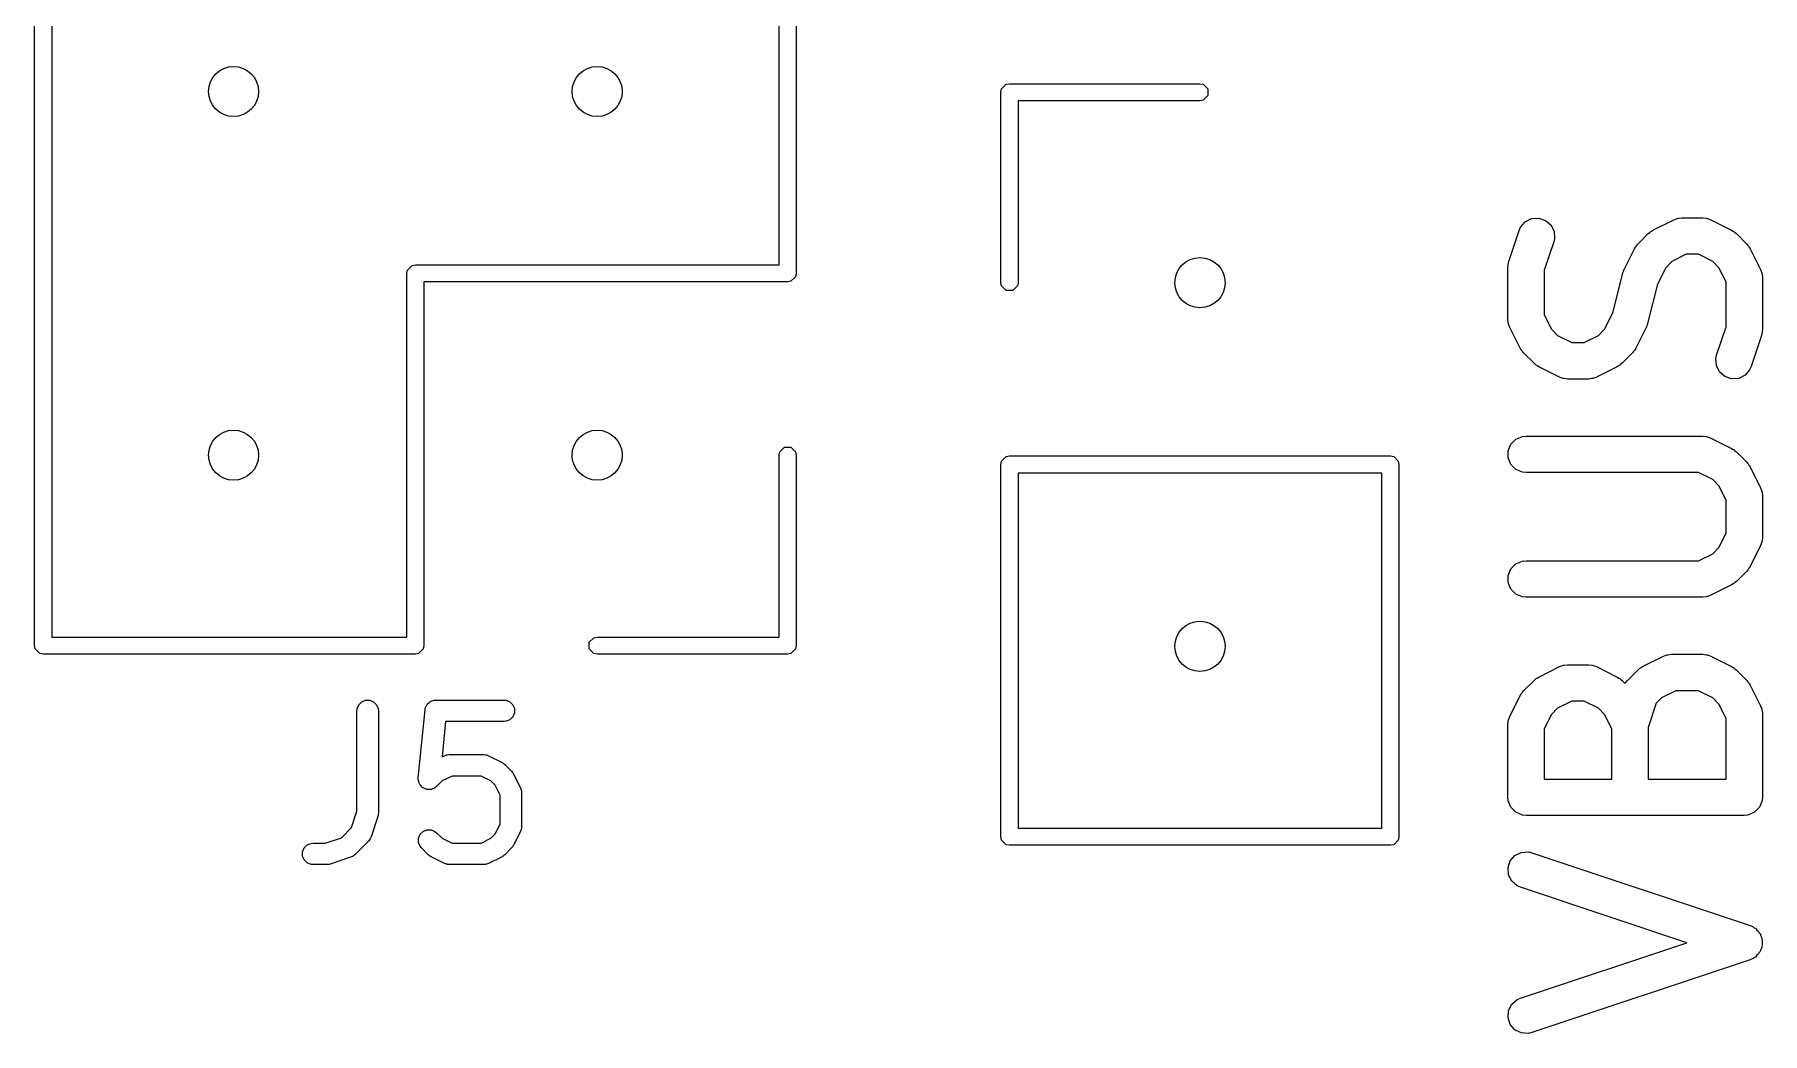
# Model space of a CAD drawing. Extents: x 0.05 to 1.97, y 0.05 to 3.57.
# Drawn here: x 0.7071 to 1.1822, y 2.9823 to 3.257 of the extents above; entities that cross this region are included whole.
import ezdxf

# ---------------------------------------------------------------- set-up
doc = ezdxf.new("R2010")
doc.units = 0
doc.header["$MEASUREMENT"] = 0
doc.layers.add('BLACK', color=7, linetype='CONTINUOUS')

msp = doc.modelspace()

# ---------------------------------------------------------------- linework, layer by layer
at = {"layer": 'BLACK', "linetype": 'CONTINUOUS'}
for p, q in [((0.70709, 3.08898), (0.70709, 3.3937)), ((0.91654, 3.3937), (0.91654, 3.19134)), ((0.71181, 3.39134), (0.71181, 3.09134)), ((0.91181, 3.1937), (0.91181, 3.39134)), ((0.97283, 3.24114), (0.97301, 3.24205)), ((0.97283, 3.18878), (0.97283, 3.24114)), ((0.97301, 3.24205), (0.97429, 3.24332)), ((0.97429, 3.24332), (0.9752, 3.2435)), ((0.9752, 3.2435), (1.02756, 3.2435)), ((1.02756, 3.2435), (1.02846, 3.24332)), ((1.02846, 3.24332), (1.02974, 3.24205)), ((1.02974, 3.24205), (1.02974, 3.24024)), ((1.02756, 3.23878), (0.97756, 3.23878)), ((0.97756, 3.23878), (0.97756, 3.18878)), ((1.02846, 3.23896), (1.02756, 3.23878)), ((1.02974, 3.24024), (1.02846, 3.23896)), ((1.11249, 3.19459), (1.11535, 3.20316)), ((1.11535, 3.20316), (1.11575, 3.20406)), ((1.11575, 3.20406), (1.11703, 3.20553)), ((1.11703, 3.20553), (1.11877, 3.2064)), ((1.11877, 3.2064), (1.12072, 3.20654)), ((1.12072, 3.20654), (1.12257, 3.20592)), ((1.12257, 3.20592), (1.12404, 3.20464)), ((1.12404, 3.20464), (1.12492, 3.2029)), ((1.12492, 3.2029), (1.12505, 3.20095)), ((1.15084, 3.20226), (1.15123, 3.20257)), ((1.15123, 3.20257), (1.15131, 3.20267)), ((1.15131, 3.20267), (1.15146, 3.20277)), ((1.15146, 3.20277), (1.1516, 3.20288)), ((1.1516, 3.20288), (1.15172, 3.20293)), ((1.15172, 3.20293), (1.15214, 3.20319)), ((1.15214, 3.20319), (1.15786, 3.20605)), ((1.15786, 3.20605), (1.15877, 3.2064)), ((1.15877, 3.2064), (1.15895, 3.20641)), ((1.15895, 3.20641), (1.15912, 3.20648)), ((1.15912, 3.20648), (1.16009, 3.20658)), ((1.16009, 3.20658), (1.16581, 3.20658)), ((1.16581, 3.20658), (1.16678, 3.20648)), ((1.16678, 3.20648), (1.16695, 3.20641)), ((1.16695, 3.20641), (1.16713, 3.2064)), ((1.16713, 3.2064), (1.16804, 3.20605)), ((1.16804, 3.20605), (1.17376, 3.20319)), ((1.17376, 3.20319), (1.17418, 3.20293)), ((1.17418, 3.20293), (1.1743, 3.20288)), ((1.1743, 3.20288), (1.17444, 3.20277)), ((1.17444, 3.20277), (1.17459, 3.20267)), ((1.17459, 3.20267), (1.17467, 3.20257)), ((1.17467, 3.20257), (1.17506, 3.20226)), ((1.12484, 3.2), (1.12224, 3.1922)), ((1.12505, 3.20095), (1.12484, 3.2)), ((1.14419, 3.19239), (1.14705, 3.1981)), ((1.14705, 3.1981), (1.14732, 3.19852)), ((1.14732, 3.19852), (1.14737, 3.19864)), ((1.14737, 3.19864), (1.14748, 3.19878)), ((1.14748, 3.19878), (1.14757, 3.19893)), ((1.14757, 3.19893), (1.14767, 3.19902)), ((1.14767, 3.19902), (1.14799, 3.1994)), ((1.14799, 3.1994), (1.15084, 3.20226)), ((1.17506, 3.20226), (1.17792, 3.1994)), ((1.17792, 3.1994), (1.17823, 3.19902)), ((1.17823, 3.19902), (1.17833, 3.19893)), ((1.17833, 3.19893), (1.17842, 3.19878)), ((1.17842, 3.19878), (1.17854, 3.19864)), ((1.17854, 3.19864), (1.17859, 3.19852)), ((1.17859, 3.19852), (1.17885, 3.1981)), ((1.17885, 3.1981), (1.18171, 3.19239)), ((0.80963, 3.19224), (0.81091, 3.19352)), ((0.81091, 3.19352), (0.81181, 3.1937)), ((0.81181, 3.1937), (0.91181, 3.1937)), ((1.11224, 3.19301), (1.11229, 3.1935)), ((1.11228, 3.19363), (1.11232, 3.19381)), ((1.11229, 3.1935), (1.11228, 3.19363)), ((1.11232, 3.19381), (1.11233, 3.19398)), ((1.11233, 3.19398), (1.11238, 3.1941)), ((1.11238, 3.1941), (1.11249, 3.19459)), ((1.15734, 3.19461), (1.15563, 3.1929)), ((1.16127, 3.19658), (1.15734, 3.19461)), ((1.16463, 3.19658), (1.16127, 3.19658)), ((1.16856, 3.19461), (1.16463, 3.19658)), ((1.17027, 3.1929), (1.16856, 3.19461)), ((0.80945, 3.19134), (0.80963, 3.19224)), ((0.80945, 3.09134), (0.80945, 3.19134)), ((0.91417, 3.18898), (0.81417, 3.18898)), ((0.81417, 3.18898), (0.81417, 3.08898)), ((0.91508, 3.18916), (0.91417, 3.18898)), ((0.91636, 3.19043), (0.91508, 3.18916)), ((0.91654, 3.19134), (0.91636, 3.19043)), ((0.97301, 3.18788), (0.97283, 3.18878)), ((0.97756, 3.18878), (0.97738, 3.18788)), ((1.11224, 3.17872), (1.11224, 3.19301)), ((1.12224, 3.1922), (1.12224, 3.1799)), ((1.14109, 3.18047), (1.14382, 3.19136)), ((1.14382, 3.19136), (1.14384, 3.19144)), ((1.14384, 3.19147), (1.144, 3.19188)), ((1.14384, 3.19144), (1.14384, 3.19147)), ((1.144, 3.19188), (1.14414, 3.19229)), ((1.14414, 3.19229), (1.14417, 3.19232)), ((1.14417, 3.19232), (1.14419, 3.19239)), ((1.15338, 3.18841), (1.15066, 3.17751)), ((1.15563, 3.1929), (1.15338, 3.18841)), ((1.17224, 3.18897), (1.17027, 3.1929)), ((1.17224, 3.17668), (1.17224, 3.18897)), ((1.18171, 3.19239), (1.18206, 3.19147)), ((1.18206, 3.19147), (1.18207, 3.19129)), ((1.18207, 3.19129), (1.18214, 3.19113)), ((1.18214, 3.19113), (1.18224, 3.19015)), ((1.18224, 3.19015), (1.18224, 3.17586)), ((0.97429, 3.1866), (0.97301, 3.18788)), ((0.9761, 3.1866), (0.97429, 3.1866)), ((0.97738, 3.18788), (0.9761, 3.1866)), ((1.12224, 3.1799), (1.1242, 3.17597)), ((1.13884, 3.17597), (1.14109, 3.18047)), ((1.11233, 3.17775), (1.11224, 3.17872)), ((1.1124, 3.17758), (1.11233, 3.17775)), ((1.11241, 3.1774), (1.1124, 3.17758)), ((1.11277, 3.17649), (1.11241, 3.1774)), ((1.11562, 3.17077), (1.11277, 3.17649)), ((1.1242, 3.17597), (1.12591, 3.17426)), ((1.12591, 3.17426), (1.12985, 3.17229)), ((1.1332, 3.17229), (1.13713, 3.17426)), ((1.13713, 3.17426), (1.13884, 3.17597)), ((1.15028, 3.17649), (1.14742, 3.17077)), ((1.15031, 3.17656), (1.15028, 3.17649)), ((1.15033, 3.17659), (1.15031, 3.17656)), ((1.15048, 3.177), (1.15033, 3.17659)), ((1.15063, 3.1774), (1.15048, 3.177)), ((1.15066, 3.17751), (1.15063, 3.17744)), ((1.15063, 3.17744), (1.15063, 3.1774)), ((1.16964, 3.16887), (1.17224, 3.17668)), ((1.18198, 3.17428), (1.17912, 3.16571)), ((1.18209, 3.17477), (1.18198, 3.17428)), ((1.18214, 3.17489), (1.18209, 3.17477)), ((1.18216, 3.17507), (1.18214, 3.17489)), ((1.1822, 3.17524), (1.18216, 3.17507)), ((1.18224, 3.17586), (1.18219, 3.17537)), ((1.18219, 3.17537), (1.1822, 3.17524)), ((1.11589, 3.17035), (1.11562, 3.17077)), ((1.11594, 3.17023), (1.11589, 3.17035)), ((1.11605, 3.17009), (1.11594, 3.17023)), ((1.11614, 3.16994), (1.11605, 3.17009)), ((1.11624, 3.16986), (1.11614, 3.16994)), ((1.11656, 3.16947), (1.11624, 3.16986)), ((1.11942, 3.16661), (1.11656, 3.16947)), ((1.12985, 3.17229), (1.1332, 3.17229)), ((1.14649, 3.16947), (1.14363, 3.16661)), ((1.1468, 3.16986), (1.14649, 3.16947)), ((1.1469, 3.16994), (1.1468, 3.16986)), ((1.147, 3.17009), (1.1469, 3.16994)), ((1.14711, 3.17023), (1.147, 3.17009)), ((1.14716, 3.17035), (1.14711, 3.17023)), ((1.14742, 3.17077), (1.14716, 3.17035)), ((1.1198, 3.1663), (1.11942, 3.16661)), ((1.11989, 3.1662), (1.1198, 3.1663)), ((1.12004, 3.16611), (1.11989, 3.1662)), ((1.12017, 3.16599), (1.12004, 3.16611)), ((1.1203, 3.16594), (1.12017, 3.16599)), ((1.12072, 3.16568), (1.1203, 3.16594)), ((1.12643, 3.16282), (1.12072, 3.16568)), ((1.14233, 3.16568), (1.13662, 3.16282)), ((1.14275, 3.16594), (1.14233, 3.16568)), ((1.14287, 3.16599), (1.14275, 3.16594)), ((1.14301, 3.16611), (1.14287, 3.16599)), ((1.14316, 3.1662), (1.14301, 3.16611)), ((1.14325, 3.1663), (1.14316, 3.1662)), ((1.14363, 3.16661), (1.14325, 3.1663)), ((1.16942, 3.16792), (1.16964, 3.16887)), ((1.16956, 3.16597), (1.16942, 3.16792)), ((1.17043, 3.16423), (1.16956, 3.16597)), ((1.17872, 3.16482), (1.17745, 3.16334)), ((1.17912, 3.16571), (1.17872, 3.16482)), ((1.12735, 3.16247), (1.12643, 3.16282)), ((1.12752, 3.16246), (1.12735, 3.16247)), ((1.12769, 3.16239), (1.12752, 3.16246)), ((1.12867, 3.16229), (1.12769, 3.16239)), ((1.13438, 3.16229), (1.12867, 3.16229)), ((1.13536, 3.16239), (1.13438, 3.16229)), ((1.13552, 3.16246), (1.13536, 3.16239)), ((1.1357, 3.16247), (1.13552, 3.16246)), ((1.13662, 3.16282), (1.1357, 3.16247)), ((1.1719, 3.16295), (1.17043, 3.16423)), ((1.17375, 3.16233), (1.1719, 3.16295)), ((1.1757, 3.16247), (1.17375, 3.16233)), ((1.17745, 3.16334), (1.1757, 3.16247)), ((1.11308, 3.14436), (1.11446, 3.14574)), ((1.11446, 3.14574), (1.11626, 3.14648)), ((1.11626, 3.14648), (1.11724, 3.14658)), ((1.11724, 3.14658), (1.16581, 3.14658)), ((1.16581, 3.14658), (1.16678, 3.14648)), ((1.16678, 3.14648), (1.16695, 3.14641)), ((1.16695, 3.14641), (1.16713, 3.1464)), ((1.16713, 3.1464), (1.16804, 3.14605)), ((1.16804, 3.14605), (1.17376, 3.14319)), ((0.91181, 3.14134), (0.91199, 3.14224)), ((0.91181, 3.09134), (0.91181, 3.14134)), ((0.91199, 3.14224), (0.91327, 3.14352)), ((0.91327, 3.14352), (0.91508, 3.14352)), ((0.91508, 3.14352), (0.91636, 3.14224)), ((0.91636, 3.14224), (0.91654, 3.14134)), ((0.91654, 3.14134), (0.91654, 3.08898)), ((0.97301, 3.13968), (0.97429, 3.14096)), ((0.97429, 3.14096), (0.9752, 3.14114)), ((0.9752, 3.14114), (1.07992, 3.14114)), ((1.07992, 3.14114), (1.08083, 3.14096)), ((1.08083, 3.14096), (1.0821, 3.13968)), ((1.11233, 3.14255), (1.11308, 3.14436)), ((1.11233, 3.1406), (1.11233, 3.14255)), ((1.17376, 3.14319), (1.17418, 3.14293)), ((1.17418, 3.14293), (1.1743, 3.14288)), ((1.1743, 3.14288), (1.17444, 3.14277)), ((1.17444, 3.14277), (1.17459, 3.14267)), ((1.17459, 3.14267), (1.17467, 3.14257)), ((1.17467, 3.14257), (1.17506, 3.14226)), ((1.17506, 3.14226), (1.17792, 3.1394)), ((0.97283, 3.13878), (0.97301, 3.13968)), ((0.97283, 3.03642), (0.97283, 3.13878)), ((0.97756, 3.13642), (0.97756, 3.03878)), ((1.07756, 3.13642), (0.97756, 3.13642)), ((1.07756, 3.03878), (1.07756, 3.13642)), ((1.0821, 3.13968), (1.08228, 3.13878)), ((1.08228, 3.13878), (1.08228, 3.03642)), ((1.11308, 3.1388), (1.11233, 3.1406)), ((1.11446, 3.13742), (1.11308, 3.1388)), ((1.11626, 3.13668), (1.11446, 3.13742)), ((1.11724, 3.13658), (1.11626, 3.13668)), ((1.16463, 3.13658), (1.11724, 3.13658)), ((1.16856, 3.13461), (1.16463, 3.13658)), ((1.17792, 3.1394), (1.17823, 3.13902)), ((1.17823, 3.13902), (1.17833, 3.13893)), ((1.17833, 3.13893), (1.17842, 3.13878)), ((1.17842, 3.13878), (1.17854, 3.13864)), ((1.17854, 3.13864), (1.17859, 3.13852)), ((1.17859, 3.13852), (1.17885, 3.1381)), ((1.17885, 3.1381), (1.18171, 3.13239)), ((1.17027, 3.1329), (1.16856, 3.13461)), ((1.17224, 3.12897), (1.17027, 3.1329)), ((1.18171, 3.13239), (1.18206, 3.13147)), ((1.18206, 3.13147), (1.18207, 3.13129)), ((1.18207, 3.13129), (1.18214, 3.13113)), ((1.17224, 3.1199), (1.17224, 3.12897)), ((1.18214, 3.13113), (1.18224, 3.13015)), ((1.18224, 3.13015), (1.18224, 3.11872)), ((1.17027, 3.11597), (1.17224, 3.1199)), ((1.18206, 3.1174), (1.18171, 3.11649)), ((1.18207, 3.11758), (1.18206, 3.1174)), ((1.18214, 3.11775), (1.18207, 3.11758)), ((1.18224, 3.11872), (1.18214, 3.11775)), ((1.11626, 3.1122), (1.11724, 3.11229)), ((1.11724, 3.11229), (1.16463, 3.11229)), ((1.16463, 3.11229), (1.16856, 3.11426)), ((1.16856, 3.11426), (1.17027, 3.11597)), ((1.18171, 3.11649), (1.17885, 3.11077)), ((1.11233, 3.10827), (1.11308, 3.11007)), ((1.11233, 3.10632), (1.11233, 3.10827)), ((1.11308, 3.11007), (1.11446, 3.11145)), ((1.11446, 3.11145), (1.11626, 3.1122)), ((1.17792, 3.10947), (1.17506, 3.10661)), ((1.17823, 3.10986), (1.17792, 3.10947)), ((1.17833, 3.10994), (1.17823, 3.10986)), ((1.17842, 3.11009), (1.17833, 3.10994)), ((1.17854, 3.11023), (1.17842, 3.11009)), ((1.17859, 3.11035), (1.17854, 3.11023)), ((1.17885, 3.11077), (1.17859, 3.11035)), ((1.11308, 3.10452), (1.11233, 3.10632)), ((1.11446, 3.10314), (1.11308, 3.10452)), ((1.11626, 3.10239), (1.11446, 3.10314)), ((1.16804, 3.10282), (1.16713, 3.10247)), ((1.17376, 3.10568), (1.16804, 3.10282)), ((1.17418, 3.10594), (1.17376, 3.10568)), ((1.1743, 3.10599), (1.17418, 3.10594)), ((1.17444, 3.10611), (1.1743, 3.10599)), ((1.17459, 3.1062), (1.17444, 3.10611)), ((1.17467, 3.1063), (1.17459, 3.1062)), ((1.17506, 3.10661), (1.17467, 3.1063)), ((1.11724, 3.10229), (1.11626, 3.10239)), ((1.16581, 3.10229), (1.11724, 3.10229)), ((1.16678, 3.10239), (1.16581, 3.10229)), ((1.16695, 3.10246), (1.16678, 3.10239)), ((1.16713, 3.10247), (1.16695, 3.10246)), ((0.70727, 3.08807), (0.70709, 3.08898)), ((0.71181, 3.09134), (0.80945, 3.09134)), ((0.81417, 3.08898), (0.81399, 3.08807)), ((0.85963, 3.08988), (0.86091, 3.09116)), ((0.85963, 3.08807), (0.85963, 3.08988)), ((0.86091, 3.09116), (0.86181, 3.09134)), ((0.86181, 3.09134), (0.91181, 3.09134)), ((0.91654, 3.08898), (0.91636, 3.08807)), ((0.70854, 3.08679), (0.70727, 3.08807)), ((0.70945, 3.08661), (0.70854, 3.08679)), ((0.81181, 3.08661), (0.70945, 3.08661)), ((0.81271, 3.08679), (0.81181, 3.08661)), ((0.81399, 3.08807), (0.81271, 3.08679)), ((0.86091, 3.08679), (0.85963, 3.08807)), ((0.86181, 3.08661), (0.86091, 3.08679)), ((0.91417, 3.08661), (0.86181, 3.08661)), ((0.91508, 3.08679), (0.91417, 3.08661)), ((0.91636, 3.08807), (0.91508, 3.08679)), ((1.14929, 3.08319), (1.155, 3.08605)), ((1.155, 3.08605), (1.15592, 3.0864)), ((1.15592, 3.0864), (1.1561, 3.08641)), ((1.1561, 3.08641), (1.15626, 3.08648)), ((1.15626, 3.08648), (1.15724, 3.08658)), ((1.15724, 3.08658), (1.16581, 3.08658)), ((1.16581, 3.08658), (1.16678, 3.08648)), ((1.16678, 3.08648), (1.16695, 3.08641)), ((1.16695, 3.08641), (1.16713, 3.0864)), ((1.16713, 3.0864), (1.16804, 3.08605)), ((1.16804, 3.08605), (1.17376, 3.08319)), ((1.11656, 3.07654), (1.11942, 3.0794)), ((1.11942, 3.0794), (1.1198, 3.07971)), ((1.1198, 3.07971), (1.11989, 3.07981)), ((1.11989, 3.07981), (1.12004, 3.07991)), ((1.12004, 3.07991), (1.12017, 3.08002)), ((1.12017, 3.08002), (1.1203, 3.08007)), ((1.1203, 3.08007), (1.12072, 3.08034)), ((1.12072, 3.08034), (1.12643, 3.08319)), ((1.12643, 3.08319), (1.12735, 3.08354)), ((1.12735, 3.08354), (1.12752, 3.08356)), ((1.12752, 3.08356), (1.12769, 3.08363)), ((1.12769, 3.08363), (1.12867, 3.08372)), ((1.12867, 3.08372), (1.13438, 3.08372)), ((1.13438, 3.08372), (1.13536, 3.08363)), ((1.13536, 3.08363), (1.13552, 3.08356)), ((1.13552, 3.08356), (1.1357, 3.08354)), ((1.1357, 3.08354), (1.13662, 3.08319)), ((1.13662, 3.08319), (1.14233, 3.08034)), ((1.14233, 3.08034), (1.14275, 3.08007)), ((1.14275, 3.08007), (1.14287, 3.08002)), ((1.14287, 3.08002), (1.14301, 3.07991)), ((1.14301, 3.07991), (1.14316, 3.07981)), ((1.14316, 3.07981), (1.14325, 3.07971)), ((1.14325, 3.07971), (1.14363, 3.0794)), ((1.14363, 3.0794), (1.14447, 3.07856)), ((1.14451, 3.07864), (1.14513, 3.0794)), ((1.14513, 3.0794), (1.14799, 3.08226)), ((1.14799, 3.08226), (1.14837, 3.08257)), ((1.14837, 3.08257), (1.14846, 3.08267)), ((1.14846, 3.08267), (1.14861, 3.08277)), ((1.14861, 3.08277), (1.14874, 3.08288)), ((1.14874, 3.08288), (1.14887, 3.08293)), ((1.14887, 3.08293), (1.14929, 3.08319)), ((1.17376, 3.08319), (1.17418, 3.08293)), ((1.17418, 3.08293), (1.1743, 3.08288)), ((1.1743, 3.08288), (1.17444, 3.08277)), ((1.17444, 3.08277), (1.17459, 3.08267)), ((1.17459, 3.08267), (1.17467, 3.08257)), ((1.17467, 3.08257), (1.17506, 3.08226)), ((1.17506, 3.08226), (1.17792, 3.0794)), ((1.17792, 3.0794), (1.17823, 3.07902)), ((1.17823, 3.07902), (1.17833, 3.07893)), ((1.11277, 3.06953), (1.11562, 3.07524)), ((1.11562, 3.07524), (1.11589, 3.07566)), ((1.11589, 3.07566), (1.11594, 3.07579)), ((1.11594, 3.07579), (1.11605, 3.07592)), ((1.11605, 3.07592), (1.11614, 3.07607)), ((1.11614, 3.07607), (1.11624, 3.07616)), ((1.11624, 3.07616), (1.11656, 3.07654)), ((1.14447, 3.07856), (1.14451, 3.07864)), ((1.15448, 3.07461), (1.15304, 3.07316)), ((1.15842, 3.07658), (1.15448, 3.07461)), ((1.16463, 3.07658), (1.15842, 3.07658)), ((1.16856, 3.07461), (1.16463, 3.07658)), ((1.17027, 3.0729), (1.16856, 3.07461)), ((1.17833, 3.07893), (1.17842, 3.07878)), ((1.17842, 3.07878), (1.17854, 3.07864)), ((1.17854, 3.07864), (1.17859, 3.07852)), ((1.17859, 3.07852), (1.17885, 3.0781)), ((1.17885, 3.0781), (1.18171, 3.07239)), ((0.79573, 3.07107), (0.79579, 3.07165)), ((0.79573, 3.04343), (0.79573, 3.07107)), ((0.79579, 3.07165), (0.79623, 3.07271)), ((0.79623, 3.07271), (0.79705, 3.07353)), ((0.79705, 3.07353), (0.79811, 3.07397)), ((0.79811, 3.07397), (0.79926, 3.07397)), ((0.79926, 3.07397), (0.80033, 3.07353)), ((0.80033, 3.07353), (0.80114, 3.07271)), ((0.80114, 3.07271), (0.80158, 3.07165)), ((0.80158, 3.07165), (0.80164, 3.07107)), ((0.80164, 3.07107), (0.80164, 3.04295)), ((0.81262, 3.05262), (0.8145, 3.07136)), ((0.8145, 3.07136), (0.81454, 3.07157)), ((0.81454, 3.07165), (0.81457, 3.07171)), ((0.81454, 3.07157), (0.81454, 3.07165)), ((0.81457, 3.07171), (0.81461, 3.07193)), ((0.81461, 3.07193), (0.81481, 3.07231)), ((0.81481, 3.07231), (0.81498, 3.07271)), ((0.81498, 3.07271), (0.81509, 3.07282)), ((0.81509, 3.07282), (0.81516, 3.07295)), ((0.81516, 3.07295), (0.81549, 3.07322)), ((0.81549, 3.07322), (0.81579, 3.07353)), ((0.81579, 3.07353), (0.81593, 3.07358)), ((0.81593, 3.07358), (0.81605, 3.07368)), ((0.81605, 3.07368), (0.81646, 3.0738)), ((0.81646, 3.0738), (0.81686, 3.07397)), ((0.81686, 3.07397), (0.81708, 3.07399)), ((0.81708, 3.07399), (0.81715, 3.07401)), ((0.81715, 3.07401), (0.81722, 3.074)), ((0.81722, 3.074), (0.81744, 3.07402)), ((0.81744, 3.07402), (0.83618, 3.07402)), ((0.83618, 3.07402), (0.83676, 3.07397)), ((0.83676, 3.07397), (0.83782, 3.07353)), ((0.83782, 3.07353), (0.83864, 3.07271)), ((0.83864, 3.07271), (0.83908, 3.07165)), ((0.83908, 3.07049), (0.83864, 3.06943)), ((0.83908, 3.07165), (0.83908, 3.07049)), ((1.11241, 3.06861), (1.11277, 3.06953)), ((1.1242, 3.07005), (1.12224, 3.06611)), ((1.12591, 3.07176), (1.1242, 3.07005)), ((1.12985, 3.07372), (1.12591, 3.07176)), ((1.1332, 3.07372), (1.12985, 3.07372)), ((1.13713, 3.07176), (1.1332, 3.07372)), ((1.13884, 3.07005), (1.13713, 3.07176)), ((1.14081, 3.06611), (1.13884, 3.07005)), ((1.15304, 3.07316), (1.15081, 3.06648)), ((1.17224, 3.06897), (1.17027, 3.0729)), ((1.18171, 3.07239), (1.18206, 3.07147)), ((1.18206, 3.07147), (1.18207, 3.07129)), ((1.18207, 3.07129), (1.18214, 3.07113)), ((1.18214, 3.07113), (1.18224, 3.07015)), ((1.18224, 3.07015), (1.18224, 3.04729)), ((0.82011, 3.06812), (0.81913, 3.05835)), ((0.83618, 3.06812), (0.82011, 3.06812)), ((0.83676, 3.06817), (0.83618, 3.06812)), ((0.83782, 3.06861), (0.83676, 3.06817)), ((0.83864, 3.06943), (0.83782, 3.06861)), ((1.11224, 3.06729), (1.11233, 3.06827)), ((1.11224, 3.04729), (1.11224, 3.06729)), ((1.11233, 3.06827), (1.1124, 3.06843)), ((1.1124, 3.06843), (1.11241, 3.06861)), ((1.12224, 3.06611), (1.12224, 3.05229)), ((1.14081, 3.05229), (1.14081, 3.06611)), ((1.15081, 3.06648), (1.15081, 3.05229)), ((1.17224, 3.05229), (1.17224, 3.06897)), ((0.81913, 3.05835), (0.81986, 3.05871)), ((0.81986, 3.05871), (0.8204, 3.05892)), ((0.8204, 3.05892), (0.82051, 3.05893)), ((0.82051, 3.05893), (0.82061, 3.05897)), ((0.82061, 3.05897), (0.82118, 3.05902)), ((0.82118, 3.05902), (0.83056, 3.05902)), ((0.83056, 3.05902), (0.83113, 3.05897)), ((0.83113, 3.05897), (0.83123, 3.05893)), ((0.83123, 3.05893), (0.83134, 3.05892)), ((0.83134, 3.05892), (0.83188, 3.05871)), ((0.83188, 3.05871), (0.83563, 3.05684)), ((0.83563, 3.05684), (0.83588, 3.05668)), ((0.83588, 3.05668), (0.83595, 3.05665)), ((0.83595, 3.05665), (0.83603, 3.05659)), ((0.83603, 3.05659), (0.83612, 3.05653)), ((0.83612, 3.05653), (0.83617, 3.05647)), ((0.83617, 3.05647), (0.8364, 3.05629)), ((0.8364, 3.05629), (0.83827, 3.05441)), ((0.81262, 3.05204), (0.81262, 3.05262)), ((0.81266, 3.0519), (0.81262, 3.05204)), ((0.81266, 3.05175), (0.81266, 3.0519)), ((0.81283, 3.05135), (0.81266, 3.05175)), ((0.81295, 3.05093), (0.81283, 3.05135)), ((0.81305, 3.05082), (0.81295, 3.05093)), ((0.81311, 3.05068), (0.81305, 3.05082)), ((0.81341, 3.05038), (0.81311, 3.05068)), ((0.81918, 3.05177), (0.81765, 3.05023)), ((0.82188, 3.05312), (0.81918, 3.05177)), ((0.82986, 3.05312), (0.82188, 3.05312)), ((0.83256, 3.05177), (0.82986, 3.05312)), ((0.83376, 3.05057), (0.83256, 3.05177)), ((0.8351, 3.04788), (0.83376, 3.05057)), ((0.83827, 3.05441), (0.83846, 3.05418)), ((0.83846, 3.05418), (0.83852, 3.05413)), ((0.83852, 3.05413), (0.83857, 3.05404)), ((0.83857, 3.05404), (0.83864, 3.05396)), ((0.83864, 3.05396), (0.83867, 3.05389)), ((0.83867, 3.05389), (0.83882, 3.05364)), ((0.83882, 3.05364), (0.8407, 3.04989)), ((1.12224, 3.05229), (1.14081, 3.05229)), ((1.15081, 3.05229), (1.17224, 3.05229)), ((0.81368, 3.05004), (0.81341, 3.05038)), ((0.81381, 3.04997), (0.81368, 3.05004)), ((0.81392, 3.04987), (0.81381, 3.04997)), ((0.81432, 3.0497), (0.81392, 3.04987)), ((0.8147, 3.0495), (0.81432, 3.0497)), ((0.81485, 3.04948), (0.8147, 3.0495)), ((0.81498, 3.04943), (0.81485, 3.04948)), ((0.81542, 3.04943), (0.81498, 3.04943)), ((0.81585, 3.04938), (0.81542, 3.04943)), ((0.81599, 3.04943), (0.81585, 3.04938)), ((0.81614, 3.04943), (0.81599, 3.04943)), ((0.81654, 3.04959), (0.81614, 3.04943)), ((0.81695, 3.04972), (0.81654, 3.04959)), ((0.81706, 3.04981), (0.81695, 3.04972)), ((0.8172, 3.04987), (0.81706, 3.04981)), ((0.81765, 3.05023), (0.8172, 3.04987)), ((0.8351, 3.0399), (0.8351, 3.04788)), ((0.8407, 3.04989), (0.84091, 3.04935)), ((0.84091, 3.04935), (0.84091, 3.04925)), ((0.84091, 3.04925), (0.84095, 3.04915)), ((0.84095, 3.04915), (0.84101, 3.04857)), ((0.84101, 3.04857), (0.84101, 3.0392)), ((1.11233, 3.04632), (1.11224, 3.04729)), ((1.11308, 3.04452), (1.11233, 3.04632)), ((1.18214, 3.04632), (1.18139, 3.04452)), ((1.18224, 3.04729), (1.18214, 3.04632)), ((0.79423, 3.03892), (0.79573, 3.04343)), ((0.80149, 3.04201), (0.79961, 3.03639)), ((0.80155, 3.0423), (0.80149, 3.04201)), ((0.80158, 3.04237), (0.80155, 3.0423)), ((0.80159, 3.04248), (0.80158, 3.04237)), ((0.80162, 3.04258), (0.80159, 3.04248)), ((0.80164, 3.04295), (0.80161, 3.04266)), ((0.80161, 3.04266), (0.80162, 3.04258)), ((1.11446, 3.04314), (1.11308, 3.04452)), ((1.11626, 3.04239), (1.11446, 3.04314)), ((1.11724, 3.04229), (1.11626, 3.04239)), ((1.17724, 3.04229), (1.11724, 3.04229)), ((1.17821, 3.04239), (1.17724, 3.04229)), ((1.18001, 3.04314), (1.17821, 3.04239)), ((1.18139, 3.04452), (1.18001, 3.04314)), ((0.79147, 3.03616), (0.79423, 3.03892)), ((0.79961, 3.03639), (0.79938, 3.03586)), ((0.81266, 3.03603), (0.81311, 3.03709)), ((0.81311, 3.03709), (0.81392, 3.0379)), ((0.81392, 3.0379), (0.81498, 3.03835)), ((0.81498, 3.03835), (0.81614, 3.03835)), ((0.81614, 3.03835), (0.8172, 3.0379)), ((0.8172, 3.0379), (0.81765, 3.03754)), ((0.81765, 3.03754), (0.81918, 3.036)), ((0.83256, 3.036), (0.83376, 3.0372)), ((0.83376, 3.0372), (0.8351, 3.0399)), ((0.8407, 3.03788), (0.83882, 3.03413)), ((0.84091, 3.03842), (0.8407, 3.03788)), ((0.84095, 3.03862), (0.84091, 3.03853)), ((0.84091, 3.03853), (0.84091, 3.03842)), ((0.84101, 3.0392), (0.84095, 3.03862)), ((0.97301, 3.03551), (0.97283, 3.03642)), ((0.97756, 3.03878), (1.07756, 3.03878)), ((1.08228, 3.03642), (1.0821, 3.03551)), ((0.78079, 3.03228), (0.78123, 3.03334)), ((0.78079, 3.03112), (0.78079, 3.03228)), ((0.78123, 3.03334), (0.78205, 3.03416)), ((0.78205, 3.03416), (0.78311, 3.0346)), ((0.78311, 3.0346), (0.78369, 3.03465)), ((0.78369, 3.03465), (0.78696, 3.03465)), ((0.78696, 3.03465), (0.79147, 3.03616)), ((0.79515, 3.03149), (0.7947, 3.03112)), ((0.7989, 3.03524), (0.79515, 3.03149)), ((0.79927, 3.03568), (0.7989, 3.03524)), ((0.79931, 3.03578), (0.79927, 3.03568)), ((0.79938, 3.03586), (0.79931, 3.03578)), ((0.81266, 3.03487), (0.81266, 3.03603)), ((0.81311, 3.03381), (0.81266, 3.03487)), ((0.81347, 3.03336), (0.81311, 3.03381)), ((0.81535, 3.03149), (0.81347, 3.03336)), ((0.81557, 3.0313), (0.81535, 3.03149)), ((0.81918, 3.036), (0.82188, 3.03465)), ((0.82188, 3.03465), (0.82986, 3.03465)), ((0.82986, 3.03465), (0.83256, 3.036)), ((0.8364, 3.03149), (0.83617, 3.0313)), ((0.83827, 3.03336), (0.8364, 3.03149)), ((0.83846, 3.03359), (0.83827, 3.03336)), ((0.83852, 3.03364), (0.83846, 3.03359)), ((0.83857, 3.03373), (0.83852, 3.03364)), ((0.83864, 3.03381), (0.83857, 3.03373)), ((0.83867, 3.03388), (0.83864, 3.03381)), ((0.83882, 3.03413), (0.83867, 3.03388)), ((0.97429, 3.03423), (0.97301, 3.03551)), ((0.9752, 3.03406), (0.97429, 3.03423)), ((1.07992, 3.03406), (0.9752, 3.03406)), ((1.08083, 3.03423), (1.07992, 3.03406)), ((1.0821, 3.03551), (1.08083, 3.03423)), ((1.11417, 3.03124), (1.11592, 3.03212)), ((1.11592, 3.03212), (1.11786, 3.03225)), ((1.11786, 3.03225), (1.11882, 3.03204)), ((1.11882, 3.03204), (1.17882, 3.01204)), ((0.78123, 3.03006), (0.78079, 3.03112)), ((0.78205, 3.02924), (0.78123, 3.03006)), ((0.78311, 3.0288), (0.78205, 3.02924)), ((0.78369, 3.02875), (0.78311, 3.0288)), ((0.78744, 3.02875), (0.78369, 3.02875)), ((0.78773, 3.02878), (0.78744, 3.02875)), ((0.78781, 3.02877), (0.78773, 3.02878)), ((0.78791, 3.02879), (0.78781, 3.02877)), ((0.78802, 3.0288), (0.78791, 3.02879)), ((0.78809, 3.02883), (0.78802, 3.0288)), ((0.78837, 3.0289), (0.78809, 3.02883)), ((0.794, 3.03077), (0.78837, 3.0289)), ((0.79453, 3.03101), (0.794, 3.03077)), ((0.79461, 3.03108), (0.79453, 3.03101)), ((0.7947, 3.03112), (0.79461, 3.03108)), ((0.81562, 3.03124), (0.81557, 3.0313)), ((0.81571, 3.03119), (0.81562, 3.03124)), ((0.81579, 3.03112), (0.81571, 3.03119)), ((0.81587, 3.03109), (0.81579, 3.03112)), ((0.81611, 3.03093), (0.81587, 3.03109)), ((0.81986, 3.02906), (0.81611, 3.03093)), ((0.8204, 3.02885), (0.81986, 3.02906)), ((0.82051, 3.02884), (0.8204, 3.02885)), ((0.82061, 3.0288), (0.82051, 3.02884)), ((0.82118, 3.02875), (0.82061, 3.0288)), ((0.83056, 3.02875), (0.82118, 3.02875)), ((0.83113, 3.0288), (0.83056, 3.02875)), ((0.83123, 3.02884), (0.83113, 3.0288)), ((0.83134, 3.02885), (0.83123, 3.02884)), ((0.83188, 3.02906), (0.83134, 3.02885)), ((0.83563, 3.03093), (0.83188, 3.02906)), ((0.83588, 3.03109), (0.83563, 3.03093)), ((0.83595, 3.03112), (0.83588, 3.03109)), ((0.83603, 3.03119), (0.83595, 3.03112)), ((0.83612, 3.03124), (0.83603, 3.03119)), ((0.83617, 3.0313), (0.83612, 3.03124)), ((1.11228, 3.02792), (1.11289, 3.02977)), ((1.11241, 3.02597), (1.11228, 3.02792)), ((1.11289, 3.02977), (1.11417, 3.03124)), ((1.11329, 3.02423), (1.11241, 3.02597)), ((1.11476, 3.02295), (1.11329, 3.02423)), ((1.11566, 3.02255), (1.11476, 3.02295)), ((1.16143, 3.00729), (1.11566, 3.02255)), ((1.17882, 3.01204), (1.17971, 3.01164)), ((1.17971, 3.01164), (1.17998, 3.0114)), ((1.17998, 3.0114), (1.1803, 3.01124)), ((1.1803, 3.01124), (1.18071, 3.01077)), ((1.18071, 3.01077), (1.18119, 3.01036)), ((1.18119, 3.01036), (1.18135, 3.01004)), ((1.18135, 3.01004), (1.18158, 3.00977)), ((1.18158, 3.00977), (1.18178, 3.00917)), ((1.18178, 3.00917), (1.18206, 3.00861)), ((1.18206, 3.00861), (1.18208, 3.00826)), ((1.18208, 3.00826), (1.1822, 3.00792)), ((1.1822, 3.00792), (1.18215, 3.00729)), ((1.11566, 2.99204), (1.16143, 3.00729)), ((1.17998, 3.00318), (1.17971, 3.00295)), ((1.1803, 3.00334), (1.17998, 3.00318)), ((1.18071, 3.00382), (1.1803, 3.00334)), ((1.18119, 3.00423), (1.18071, 3.00382)), ((1.18135, 3.00455), (1.18119, 3.00423)), ((1.18158, 3.00482), (1.18135, 3.00455)), ((1.18178, 3.00541), (1.18158, 3.00482)), ((1.18206, 3.00597), (1.18178, 3.00541)), ((1.18208, 3.00633), (1.18206, 3.00597)), ((1.1822, 3.00667), (1.18208, 3.00633)), ((1.18215, 3.00729), (1.1822, 3.00667)), ((1.17882, 3.00255), (1.11882, 2.98255)), ((1.17971, 3.00295), (1.17882, 3.00255)), ((1.11241, 2.98861), (1.11329, 2.99036)), ((1.11329, 2.99036), (1.11476, 2.99164)), ((1.11476, 2.99164), (1.11566, 2.99204)), ((1.11228, 2.98667), (1.11241, 2.98861)), ((1.11289, 2.98482), (1.11228, 2.98667)), ((1.11417, 2.98334), (1.11289, 2.98482)), ((1.11592, 2.98247), (1.11417, 2.98334)), ((1.11786, 2.98233), (1.11592, 2.98247)), ((1.11882, 2.98255), (1.11786, 2.98233))]:
    msp.add_line(p, q, dxfattribs=at)
at = {"layer": 'BLACK'}
for centre in [(0.76181, 3.24134), (0.86181, 3.24134), (1.02756, 3.18878), (0.76181, 3.14134), (0.86181, 3.14134), (1.02756, 3.08878)]:
    msp.add_circle(centre, 0.00689, dxfattribs=at)

doc.saveas('drawing.dxf')
